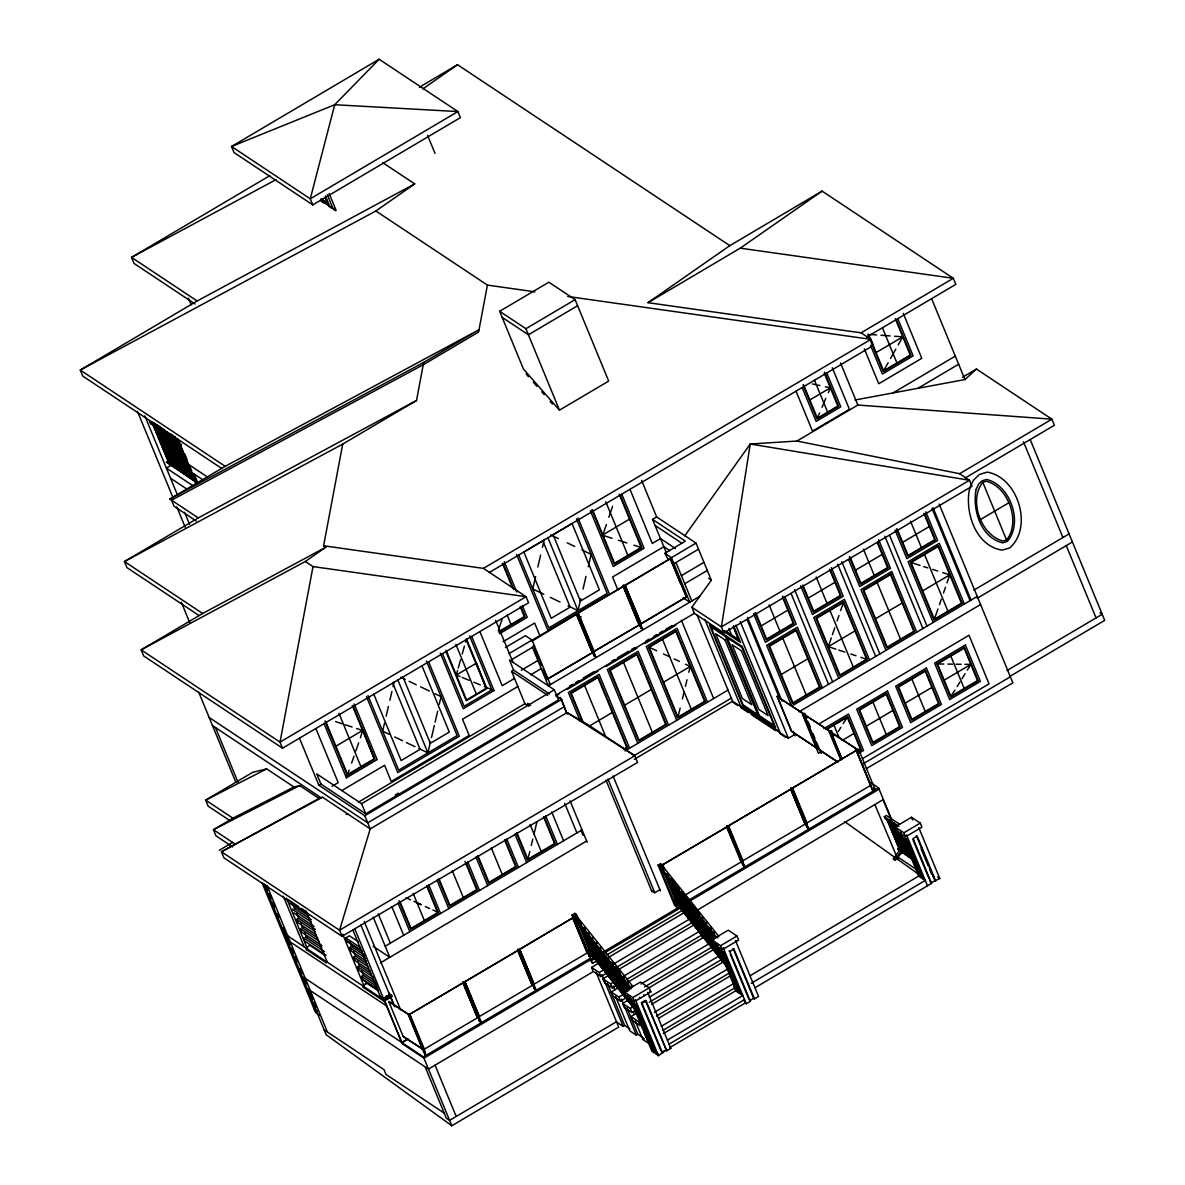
<?xml version="1.0" encoding="UTF-8"?>
<svg xmlns="http://www.w3.org/2000/svg" width="1185" height="1185" viewBox="0 0 1185 1185"><rect width="100%" height="100%" fill="white"/><g stroke="black" fill="none" stroke-linecap="round" stroke-linejoin="round"><path stroke-width="1.5" d="M282.534 748.194L143.652 655.927L141.148 649.854L305.345 561.483L313.003 566.578L280.03 742.121L282.534 748.194L528.569 602.795L526.066 596.707L483.406 568.385L323.623 545.767L342.717 444.094L416.527 400.471L423.667 362.432L479.021 329.726L225.194 466.312L169.825 499.033L198.265 517.919L416.527 400.471M221.788 468.475L82.787 376.119L80.284 370.046L375.867 210.989L487.405 285.096L478.592 332.037L423.238 364.758L171.558 500.188L174.062 506.262L196.325 521.044M425.667 1055.554L409.032 1013.812L425.608 1054.043M415.698 1031.394L409.388 1013.708M425.089 1052.784C425.341 1057.094 425.089 1048.384 423.001 1047.703M384.488 723.25L382.636 731.175L389.021 734.241M386.132 716.214L388.399 706.527M389.865 700.261L391.924 691.462M393.05 686.678L394.25 681.508M418.942 748.579L427.918 752.89L430.525 741.736M431.503 737.574L434.317 725.546M435.102 722.154L437.65 711.252M439.279 704.275L441.072 696.647L434.925 693.699M535.59 576.606L532.717 588.945L543.811 594.263M537.827 567.067L540.641 555.039M542.434 547.381L544.33 539.279M568.059 605.89L577.999 610.645L580.813 598.618M583.05 589.019L585.997 576.399M588.264 566.741L591.137 554.402L581.939 549.958M543.589 816.998L554.55 843.601L527.903 859.362L529.813 851.437M531.25 845.497L532.791 839.128M534.02 834.018L536.894 822.197M677.968 717.118L649.173 647.262L675.835 631.516L704.616 701.372L677.968 717.118L680.16 708.038M682.367 698.972L684.1 691.788M685.419 686.337L687.019 679.731M688.826 672.25L690.233 666.444L685.523 664.237M872.501 790.158L855.985 749.705L858.725 749.512L875.241 789.98M858.725 749.512L855.926 749.927M460.106 676.605L456.314 675.05L457.588 670.503M458.269 668.044L460.639 659.571M462.194 654.001L464.401 646.121M465.542 642.048L466.431 638.893L486.887 688.529L466.253 700.72L446.034 651.676M360.418 737.825L362.58 730.449L356.566 728.479M498.248 630.613L502.277 618.748M602.854 534.894L606.394 524.511M608.853 517.267L612.586 506.306M835.899 649.158L828.315 646.669L831.292 637.96M832.403 634.686L834.773 627.769M837.114 620.925L838.98 615.445M840.639 610.616L843.202 603.106M934.372 619.237L961.465 603.224L938.105 546.522L910.998 562.534L934.372 619.237L937.942 608.942M939.438 604.631L941.32 599.255M943.467 593.033L945.482 587.271M946.978 582.931L949.792 574.873L942.742 572.636M351.604 763.096L354.004 756.193M355.856 750.89L358.64 742.906M324.142 723.783L346.39 777.79L349.16 770.102M803.711 385.051L817.369 418.186L819.635 412.81M822.02 407.329L825.767 398.427M828.345 392.65L830.359 387.836L825.412 386.769M868.575 334.363L883.595 370.801L888.128 362.743M890.528 358.507L895.83 349.101M898.2 344.894L902.733 336.836L894.631 336.244M838.358 731.412L840.95 727.22M957.139 686.53L959.909 682.056M961.998 678.694L965.094 673.687M967.256 670.206L970.841 664.415L964.827 664.326M843.172 723.62L847.29 717.28L860.651 749.675L855.466 749.601M950.859 696.365L977.506 680.605L964.16 648.21L937.513 663.97L950.859 696.365L954.977 690.011M907.384 844.164L896.956 858.844L894.912 860.058L893.357 859.021L905.547 841.868M900.57 850.549L902.585 847.719M894.912 860.058L906.362 843.927M684.767 535.842L750.253 444.005L796.957 441.042L959.628 473.704L969.478 480.251L971.981 486.324L723.902 632.938L694.366 613.326L691.862 607.253L711.4 580.146L708.63 578.31M379.156 59.25L334.703 104.724L231.534 146.496L234.037 152.569L312.781 204.886L460.402 117.641L457.899 111.568L379.156 59.25L231.534 146.496L310.277 198.813L312.781 204.886M982.809 482.339C968.263 500.114 980.913 535.398 1002.954 541.027L1006.554 539.945C1021.115 522.17 1008.465 486.887 986.424 481.258L982.809 482.339L1006.554 539.945M854.844 400.026L964.96 379.555L976.44 369.053L1051.895 419.179L1054.398 425.252L965.316 477.896M287.807 935.913L325.519 961.168L326.512 960.457M388.724 992.852L392.309 996.348L384.118 1001.192L363.336 987.386L362.714 985.861L366.654 983.061L378.578 990.986M390.62 995.341L389.524 994.6L383.377 998.244L354.7 928.655M306.219 911.25L327.178 962.072L383.481 999.666L391.687 994.822M422.897 88.86L457.528 64.716L729.827 245.636L822.094 191.111L953.318 278.297L955.821 284.37L866.753 337.014M375.867 210.989L414.72 183.897L382.681 162.612M489.094 572.577L873.404 345.427L870.901 339.354L861.065 332.822L648.002 302.679L729.827 245.636M648.002 302.679L740.269 248.154L822.094 191.111M305.345 561.483L325.801 547.218L323.623 545.767M269.884 175.617L131.535 257.382L134.038 263.455L195.081 304.012M419.357 87.275L457.528 64.716M414.72 183.897L197.154 300.975L80.284 370.046L225.387 466.446M179.957 441.635L149.754 421.564L150.584 423.593L152.895 422.23M153.324 423.475L169.588 462.224L168.818 462.683L152.554 423.934L154.094 423.03L161.886 428.2L160.345 429.103L176.609 467.853L177.38 467.394L162.212 430.599M152.554 423.934L154.509 423.297M155.916 425.208L172.195 463.942L171.425 464.401L155.161 425.667L156.687 424.748M155.161 425.667L157.101 425.03M159.62 428.881L174.787 465.675L174.017 466.135L157.753 427.385L159.294 426.481M157.753 427.385L159.694 426.748M160.345 429.103L162.301 428.481L164.893 430.199L162.582 431.562M162.182 431.296L164.478 429.933M164.774 433.014L167.485 431.933L165.189 433.295M167.366 434.747L169.677 433.384L172.269 435.102L169.973 436.465M167.781 435.014L170.092 433.651M170.373 436.747L172.684 435.384L175.276 437.102L172.98 438.465M172.566 438.198L174.876 436.835M175.158 439.916L177.883 438.835L175.573 440.198M177.765 441.65L178.535 441.19L194.799 479.94L178.935 441.457L178.165 441.916L150.584 423.593M176.713 447.086L181.438 444.286M176.432 448.878L181.172 446.078M176.743 449.633L181.483 446.834M177.809 451.722L180.964 449.856M195.451 481.88L166.448 462.061L168.877 460.624L193.051 476.681M168.418 462.402L169.588 462.224M171.01 464.135L172.195 463.942M183.882 457.736L166.374 468.09L193.555 486.146M173.602 465.853L174.787 465.675M176.209 467.586L177.38 467.394M178.802 469.304L179.987 469.127L178.802 469.304L162.952 430.836L179.216 469.586M181.394 471.037L182.579 470.845L181.394 471.037L165.544 432.555L181.809 471.304M184.001 472.756L185.171 472.578L184.001 472.756L168.551 434.554M186.593 474.489L187.778 474.296L186.593 474.489L171.144 436.287M189.185 476.207L190.37 476.029L189.185 476.207L173.751 438.006M191.792 477.94L192.962 477.748L191.792 477.94L175.928 439.457L192.192 478.207M194.384 479.658L195.155 479.199L193.081 474.193M499.655 311.285L548.862 282.208L575.11 299.642L608.675 381.081L559.468 410.158L523.444 369.024L499.655 311.285L525.903 328.719L559.468 410.158M198.265 517.919L124.455 561.542L126.958 567.63L199.021 615.504M525.903 328.719L575.11 299.642M577.613 305.715L528.406 334.792L502.159 317.358M325.801 547.218L202.65 613.504L141.148 649.854L280.03 742.121L526.066 596.707L313.003 566.578M861.065 332.822L953.318 278.297L740.269 248.154M483.406 568.385L870.901 339.354L567.763 296.472M876.085 352.582L903.251 336.525M809.859 399.952L830.359 387.836M602.35 535.19L629.516 519.134M883.595 370.801L910.243 355.056L895.223 318.602M817.369 418.186L837.869 406.07L824.212 372.934M666.4 552.965L652.55 519.371L656.653 516.941L696.025 543.1L711.252 580.058M796.957 441.042L857.851 405.048L1051.895 419.179L959.628 473.704M893.031 392.931L955.303 356.122M499.166 631.427L524.333 616.555L520.215 606.557M619.207 494.13L641.203 547.485L614.541 563.245L592.544 509.876M498.915 632.212L525.059 616.763L520.852 606.572M499.537 633.723L527.221 617.37L522.348 605.55M917.901 388.31L958.65 364.225M503.018 641.737L534.657 623.043L540.005 636.004M335.918 746.194L363.084 730.138L374.267 758.8L347.605 774.546L325.653 721.295M456.314 675.05L476.429 663.156L486.161 688.322L466.564 699.92L446.064 650.18M962.59 377.23L976.44 369.053M505.462 647.499L525.444 635.678L532.006 640.048L550.373 684.589L549.277 683.864M668.458 560.09L664.859 553.291L685.36 541.16L652.55 519.371M576.428 613.134L578.324 613.978L595.522 656.697L593.952 655.646L576.428 613.134L577.999 614.171L595.522 656.697M623.295 585.434L625.176 586.294L642.389 628.998L640.818 627.961L623.295 585.434L624.865 586.471L642.389 628.998M508.943 653.676L532.006 640.048M664.859 553.291L671.421 557.646L696.025 543.1M530.999 640.833L576.547 614.171L592.411 652.639L547.055 679.449M594.263 651.543L578.206 612.941L623.206 586.338L639.263 624.954L594.055 651.409L639.263 624.954M625.058 585.242L670.414 558.446L686.471 597.047L641.129 623.858L625.058 585.242L641.129 623.858M576.547 614.171L531.754 641.337M623.414 586.471L578.206 612.941M625.265 585.375L670.621 558.579L686.471 597.047M318.987 798.423L221.432 851.763L223.935 857.836L342.05 936.313L637.545 762.444L634.79 755.749L587.76 724.509L567.052 712.585L370.224 828.908L322.498 797.209L318.987 798.423L299.672 785.596L293.939 786.973L232.912 818.213L213.433 829.722L215.937 835.795L232.704 846.934M578.073 618.792L581.228 616.926M511.416 659.764L534.509 646.121L533.413 645.395M698.528 549.173L673.924 563.719L670.073 558.209L680.501 583.524M299.538 738.344L318.869 785.24L320.913 784.026L365.75 813.814L558.476 699.905L554.313 689.788L509.461 660.001L513.638 670.117L549.514 693.951M527.577 705.475L524.94 703.727L511.594 671.332L513.638 670.117M521.341 670.266L537.886 660.489M681.405 575.673L703.949 562.342M219.24 850.312L232.571 842.431M332.037 786.262L338.184 782.633L315.965 728.716M346.39 777.79L377.141 759.615L354.197 703.92M471.749 636.538L494.012 690.544L463.261 708.719L440.302 653.039M514.512 678.427L502.203 685.685L479.984 631.783M530.702 674.813L541.219 668.592M684.737 583.761L707.297 570.444M341.887 790.528L384.592 765.288L391.257 781.478L469.171 735.441L462.491 719.236L517.845 686.515M546.848 679.316L592.411 652.639M640.922 623.71L686.263 596.914M593.952 655.646L595.848 656.505M640.818 627.961L642.714 628.805M699.624 596.366L548.314 685.804L532.465 647.321M358.507 802.097L524.94 703.727M320.913 784.026L316.75 773.909L361.588 803.697L554.313 689.788M569.585 686.13L572.651 684.308M575.732 682.486L578.813 680.679M583.42 677.953L594.189 671.584M611.608 661.289L614.689 659.467M617.755 657.645L628.524 651.291M631.605 649.469L634.671 647.647M645.958 640.996L649.024 639.174M653.646 636.449L656.712 634.627M659.793 632.805L662.874 630.998M665.94 629.176L672.088 625.547M555.839 695.21L694.366 613.326M555.854 696.128L558.935 694.306M567.126 689.463L597.892 671.288M606.083 666.444L636.834 648.269M645.04 643.411L675.791 625.236M395.242 795.017L398.412 793.135M318.869 785.24L364.802 815.754L561.616 699.431L567.2 714.155M564.549 706.512L367.72 822.834L209.152 717.488M590.1 725.62L612.319 712.481M624.614 705.223L651.276 689.463M663.57 682.19L690.233 666.444M761.185 625.902L787.847 610.157M808.274 598.069L834.936 582.324M855.496 570.163L882.158 554.417M902.659 542.3L929.307 526.54M316.514 934.995L298.339 922.922L296.887 919.382L298.679 918.331L315.328 929.396M980.854 519.311L1008.524 502.958M623.754 749.172L626.717 747.409L597.921 677.553L571.274 693.314L582.916 721.591M624.362 749.438L627.428 747.616L598.232 676.753L570.548 693.106L582.368 721.798M624.984 750.949L728.005 690.07M633.071 756.252L731.352 698.158M324.927 955.347L309.789 945.274L305.834 948.089L306.471 949.6L307.493 948.992L286.548 898.171M634.331 759.289L732.597 701.194L788.38 738.255L794.528 734.626M781.211 674.502L807.8 658.786M828.315 646.669L854.963 630.909M875.522 618.763L902.185 603.002M922.685 590.885L949.792 574.873M362.195 951.377L347.279 941.482L345.813 937.928L349.412 935.809L358.359 941.749M347.279 941.482L362.447 951.229M366.15 961.005L351.249 951.096L349.782 947.556L351.575 946.489L364.995 955.406M306.471 949.6L326.156 962.679L327.178 962.072M777.079 696.454L803.03 713.459L777.079 696.454L791.476 731.382L817.235 748.505L802.837 713.577M973.848 590.174L1069.077 533.902M370.12 970.619L355.204 960.709L353.752 957.169L355.544 956.102L367.469 964.027M866.65 659.26L839.987 675.02L816.628 618.318L843.276 602.572L866.65 659.26L860.873 657.334M385.214 946.208L582.042 829.885M977.24 596.425L791.684 706.082L766.651 645.336L797.342 627.206L822.375 687.937M977.195 598.277L1072.425 541.989M375.571 981.224L359.173 970.322L357.707 966.782L359.499 965.731L371.438 973.655M799.001 711.829L980.573 604.513M380.311 962.946L586.634 841.024M820.583 752.09L818.465 753.349L802.408 714.362L804.689 713.237L806.778 718.317M803.86 714.259L829.944 731.323L803.86 714.259L818.257 749.187L838.047 762.325M378.045 989.86L363.143 979.951L361.677 976.396L363.469 975.344L376.889 984.261M363.143 979.951L378.311 989.697M362.714 985.861L366.802 983.446M363.336 987.386L364.358 986.779L342.702 934.254M818.598 724.168L969.019 635.264L989.045 683.864L862.384 758.726M823.901 728.582L848.504 714.051L863.539 750.49L858.918 753.216M826.078 729.19L847.601 716.466L861.376 749.883L858.296 751.705M826.567 729.53L847.29 717.28M829.307 732.241L831.589 731.101L829.307 732.241L840.654 759.466M830.759 732.123L856.844 749.201L830.759 732.123L841.735 758.741M389.065 997.4L384.458 1000.125L402.5 1043.911L423.963 1058.175L590.352 959.835L591.433 960.561L683.315 906.258M403.137 1036.416L422.749 1049.199L403.137 1036.416L388.739 1001.488L408.351 1014.271L411.091 1020.922M842.12 740.477L853.97 733.485M866.279 726.212L892.927 710.452M905.221 703.179L931.884 687.433M944.178 680.16L970.841 664.415M593.241 955.347L590.426 957.021L588.915 956.014L572.014 915.013L574.829 913.354L576.34 914.346L578.458 919.471M678.694 904.851L676.131 906.362L674.62 905.355L658.045 865.124L660.608 863.598L662.104 864.606L664.178 869.627M572.014 915.013L573.525 916.02L576.34 914.346M388.739 1001.488L408.351 1014.271M480.029 1021.944L463.439 981.698L464.95 982.706L481.006 1021.677L479.184 1020.878L481.006 1021.677M534.82 989.564L518.23 949.318L519.741 950.326L535.798 989.297L533.976 988.483L535.798 989.297M726.775 826.063L728.597 826.878L744.343 866.042L742.847 865.05L726.775 826.063L728.271 827.071L744.343 866.042M790.765 788.247L792.587 789.062L808.333 828.226L806.837 827.219L790.765 788.247L792.276 789.24L808.333 828.226M658.045 865.124L659.541 866.116L662.104 864.606M409.832 1014.182L463.054 982.854L477.451 1017.782L424.349 1049.169L409.832 1014.182L463.054 982.854M517.845 950.474L464.875 981.654L479.377 1016.656L464.979 981.728L517.845 950.474L532.243 985.402L479.273 1016.582M662.711 864.724L726.716 827.026L662.711 864.724L664.874 869.775M743.025 860.828L728.523 825.826L790.706 789.21L805.104 824.138L742.921 860.754M792.632 788.069L856.518 750.312L792.543 787.995L807.029 822.997M463.128 981.891L464.95 982.706M517.919 949.511L519.741 950.326M661.852 864.754L663.481 868.59L662.711 869.035L664.089 869.197M1006.983 670.547L1102.213 614.274L1100.021 612.823M667.199 874.515L667.377 873.449L680.871 907.814L681.642 907.354L670.029 879.196M1009.472 676.635L1104.716 620.347L1030.328 439.872M862.591 764.132L1010.361 676.798M671.258 878.159L671.11 879.537L671.865 878.914M305.33 978.44L401.567 1042.37L408.129 1039.008L401.982 1042.652L423.445 1056.901L451.811 1125.75L618.718 1027.114L596.055 972.13M651.498 890.542L654.772 892.72L659.897 889.698M675.139 883.018L675.006 884.41L675.761 883.788M677.227 885.773L679.657 888.809L678.886 889.268L679.049 888.039M682.945 892.912L682.175 893.371L683.552 893.683M587.908 950.918L590.278 949.511L624.939 992.852M728.671 969.212L673.865 900.096L675.924 898.897L720.747 954.932M534.065 984.202L587.286 952.873L572.77 917.871L519.667 949.274L534.065 984.202L519.771 949.333L572.77 917.871L587.167 952.799M726.598 826.967L741.114 861.954L677.213 899.726M806.941 822.923L870.916 785.24L856.414 750.238M580.739 925.678L591.937 952.873L591.182 953.332L579.421 923.204M666.133 874.308L677.731 902.422L676.961 902.881L666.207 875.197M686.826 897.771L686.056 898.23L700.468 932.476L701.239 932.017L689.507 903.562M588.915 956.014L590.678 956.873M742.847 865.05L744.669 865.85M806.837 827.219L808.659 828.034M686.041 898.067L687.448 898.541M423.445 1056.901L589.819 958.576L592.589 963.346L603.669 956.799M686.471 901.459L681.701 904.274L684.471 909.043L683.375 908.317M689.64 899.578L878.589 787.906L891.92 820.213M590.915 959.302L682.797 904.999M583.153 929.292L595.063 958.191L585.405 933.173M683.804 904.599L686.989 902.718M690.159 900.837L879.122 789.166M680.871 907.814L669.421 878.426M690.707 902.481L689.951 903.103L691.329 903.414M606.838 954.917L681.301 910.924M586.353 932.462L598.958 963.064L589.997 939.735M674.62 885.728L685.567 912.287L684.797 912.746L673.317 883.299M605.624 973.744L600.884 976.544L593.226 971.463L591.552 967.419L686.515 911.295L694.158 916.375L695.832 920.434L608.794 971.878M697.995 914.998L709.074 941.882L708.304 942.327L693.847 907.962L694.617 907.503M694.454 908.732L695.225 908.273M592.263 972.233L428.452 1069.063L310.337 990.586M689.951 914.509L883.062 799.682M593.122 941.956L603.639 967.464L602.869 967.923L592.5 941.186M678.516 890.602L689.477 917.22L688.707 917.679L676.531 886.513M699.106 912.983L698.35 913.591L698.498 912.376M591.552 967.419L599.21 972.5L694.158 916.375M597.003 946.83L607.505 972.337L606.735 972.796L594.989 942.667M682.412 895.475L693.403 922.152L692.633 922.611L682.486 896.378M702.379 917.072L702.246 918.464L703.001 917.842M623.34 981.373L612.245 987.935L604.587 982.839L602.928 978.795L694.292 924.789M600.884 951.703L611.401 977.195L610.63 977.655L599.58 949.229M684.93 897.015L697.313 927.085L696.558 927.544L687.063 902.926M896.823 826.434L885.151 818.687L884.321 816.658L886.365 815.458L899.489 824.167M706.349 922.063L706.127 923.322L706.971 922.834L706.334 921.9M602.928 978.795L610.586 983.876L699.283 931.454M699.846 931.691L700.616 931.232L689.581 904.466M601.995 952.844L614.526 982.528L615.296 982.069L603.387 953.17M710.022 928.196L710.17 926.966L714.214 938.357M626.51 979.506L704.127 933.632L703.016 930.921M904.925 848.43L907.014 853.496L906.244 853.955L893.312 823.308L894.082 822.849M617.8 986.601L619.177 986.927L617.8 986.601L604.483 954.31M625.739 998.051L620.54 1001.132L612.882 996.037L611.223 991.993L617.933 988.023M621.073 986.172L625.784 983.387M628.909 981.535L704.127 937.083M714.673 932.432L713.918 933.054L714.051 931.677M911.517 817.28L895.119 826.967L903.859 832.788L905.533 836.832L921.93 827.145L920.271 823.086L911.517 817.28L912.628 819.976M611.86 964.59L623.073 991.801L622.303 992.245L611.949 965.523M611.223 991.993L618.866 997.074L623.621 994.274M641.026 983.98L712.244 941.897M626.347 995.889L626.198 997.118L615.133 968.693M903.859 832.788L920.271 823.086M644.64 986.883L715.488 945.008M635.071 1010.642L631.916 1012.508L624.258 1007.428L622.584 1003.384L627.887 1000.244M648.595 987.994L713.948 949.378M649.187 987.875L640.448 982.054L624.036 991.756L632.79 997.563L649.187 987.875L650.861 991.919L634.464 1001.621L625.71 995.8M736.966 935.987L728.227 930.181L711.815 939.868L720.569 945.689L736.966 935.987L738.64 940.046L722.243 949.733L713.489 943.927M628.761 996.422L630.864 1001.532L630.094 1001.977L628.139 995.652M702.32 919.382L716.14 952.192L716.91 951.748L705.09 923.071M912.672 859.762L897.667 849.067L899.726 847.853L911.383 855.6M633.368 1006.065L634.745 1006.391L633.368 1006.065L629.857 997.577M622.584 1003.384L630.242 1008.465L633.412 1006.583M649.247 997.222L718.954 956.028M899.267 849.319L900.452 849.141L899.267 849.319L886.75 818.953L899.682 849.586M641.203 1002.777L645.307 1000.362L666.696 1050.814L670.799 1048.384L647.721 992.408M719.443 956.354L720.895 956.636L719.443 956.354L706.216 924.241M728.982 950.903L729.797 951.451L733.9 949.022L754.475 998.925L758.563 996.511L735.5 940.52L736.596 941.26M901.459 850.771L902.629 850.593L901.459 850.771L888.943 820.405M616.496 1021.737L449.604 1120.373L446.315 1118.196L425.163 1066.87M649.336 1002.214L722.198 959.154M899.282 854.592L902.022 852.978M903.637 852.222L904.822 852.045L903.637 852.222L891.535 822.123M893.357 859.021L895.416 857.822L844.683 821.635M905.829 853.674L907.014 853.496M630.879 1016.582L638.537 1021.663L640.196 1025.706L632.553 1020.626L630.879 1016.582L637.604 1012.597M651.706 1004.273L722.243 962.576L720.643 958.695M908.021 855.126L909.191 854.948L908.021 855.126L898.274 831.514M616.63 1022.048L623.192 1026.403L624.717 1025.499L629.976 1028.98M910.198 856.577L911.383 856.399L910.198 856.577L900.467 832.966M654.357 1012.316L728.745 968.352M656.431 1016.123L728.864 973.315M642.24 1027.958L641.692 1025.069M658.697 1018.241L730.419 975.847M615.637 996.541L629.753 1030.772L636.315 1035.127L637.841 1034.224L643.1 1037.704M643.914 1032.002L648.802 1042.326M661.245 1026.343L733.574 983.594L736.848 991.519M750.09 975.729L918.701 876.071L925.263 880.425L751.231 983.283M635.293 1021.085L642.877 1039.482L644.403 1038.578M662.919 1030.387L735.248 987.638L734.152 986.912L735.752 990.793L742.862 995.519L667.392 1040.119M663.422 1033.542L735.752 990.793M929.647 880.144L930.758 882.84L939.779 878.544L918.79 827.619M755.023 987.727L931.573 883.388L913.102 838.55L917.19 836.121L935.676 880.959M630.257 998.703L651.928 1051.302L654.12 1052.754L655.66 1051.836L635.767 1003.591M669.051 1044.178L744.535 999.562M654.12 1052.754L633.545 1002.851L635.738 1004.302L656.297 1054.206L657.838 1053.287M662.015 1052.206L666.622 1049.48M729.797 951.451L750.372 1001.355L746.269 1003.769L745.172 1003.043L669.703 1047.659L670.799 1048.384M665.866 1050.265L658.49 1055.657L656.297 1054.206M754.475 998.925L753.645 998.377L749.542 1000.807L750.372 1001.355M866.398 768.591L1012.864 682.871L939.187 504.114M322.498 797.209L221.432 851.763L339.547 930.24L342.05 936.313M276.046 179.616L131.535 257.382L197.154 300.975M169.825 499.033L423.667 362.432M342.717 444.094L124.455 561.542L202.65 613.504M293.939 786.973L266.714 768.887L205.686 800.112L208.19 806.2L229.372 820.272M299.672 785.596L213.433 829.722L234.763 843.883M266.714 768.887L252.849 772.25L205.686 800.112L232.912 818.213M346.257 814.465L347.872 814.065M937.513 663.97L943.778 664.044M947.896 664.104L952.547 664.163M956.028 664.207L961.213 664.281M870.19 334.481L876.678 334.94M880.944 335.251L890.128 335.918M487.405 285.096L534.894 291.821M812.377 383.925L819.931 385.569M603.076 535.427L612.067 538.271M618.318 540.241L626.88 542.952M633.886 545.174L641.203 547.485M910.998 562.534L920.004 565.408M923.767 566.608L927.796 567.882M932.713 569.437L937.75 571.037M838.743 650.091L844.787 652.061M850.756 654.016L856.014 655.749M335.577 721.606L342.361 723.828M345.072 724.716L352.093 727.012M462.15 677.45L469.201 680.338M473.793 682.234L480.355 684.93M484.28 686.545L494.012 690.544M406.011 897.771L410.484 899.8M417.031 902.777L421.312 904.733L413.98 901.341M425.252 906.525L429.666 908.525M432.866 909.976L437.428 912.065M649.173 647.262L656.668 650.758M663.437 653.927L669.703 656.86M674.117 658.919L679.464 661.408M550.61 534.924L558.431 538.612M550.314 597.388L560.016 602.024M400.56 677.227L405.24 679.464M409.092 681.316L416.187 684.708M420.542 686.796L429.311 691.003M394.694 736.951L402.485 740.699M406.411 742.58L414.928 746.654M567.215 542.834L574.755 546.492M567.052 712.585L634.79 755.749L339.547 930.24L370.224 828.908L364.802 815.754M322.039 199.317L327.504 202.946L325.416 197.88M320.809 198.873L327.993 203.642L325.297 197.095M320.691 199.88L329.43 205.701L325.431 195.984M320.617 200.102L336.125 210.412L329.149 193.481M321.031 201.094L324.083 203.139M328.675 206.19L331.741 208.219M335.444 210.678L333.266 209.241L327.282 194.695M655.053 525.444L681.908 543.278M675.391 548.507L660.489 538.612L652.283 543.456L630.064 489.538M669.792 550.669L663.822 546.7L612.571 576.991L617.903 589.952M683.227 597.832L689.788 602.187L671.421 557.646M691.862 607.253L721.398 626.865L723.902 632.938M725.872 631.294L738.655 639.796L733.234 626.643M724.376 630.672L739.144 640.492L733.515 626.821M722.687 630.657L740.595 642.551L733.633 625.68M871.005 782.855L878.589 787.906M817.428 748.387L791.669 731.264L777.286 696.336M836.728 761.2L818.465 749.068L804.067 714.14M737.648 705.475L733.115 702.468L697.15 615.178M740.655 707.475L748.194 712.481M751.216 714.481L775.331 730.508M779.849 733.515L785.877 737.514M874.856 804.526L896.556 856.207M884.321 816.658L898.897 826.345M893.312 823.308L906.244 853.955M896.778 831.026L905.533 836.832M921.367 847.705L922.197 848.253M897.667 849.067L913.709 859.717M937.587 877.093L939.779 878.544M933.188 876.367L934.002 876.915M898.097 857.244L916.983 869.79M930.758 882.84L931.573 883.388M164.123 430.659L179.572 468.86M166.315 432.11L182.579 470.845M171.514 435.562L187.778 474.296M174.521 437.561L189.956 475.748M176.698 439.013L192.962 477.748M557.024 696.38L561.616 699.431M177.261 447.263L176.491 447.723M511.594 671.332L547.796 695.388M187.66 463.839L207.582 477.081M728.523 825.826L790.706 789.21L805 824.064M190.992 471.941L203.45 480.221M188.83 474.43L193.362 477.436M166.448 462.061L196.651 482.132M530.628 705.312L527.651 703.327L528.895 706.364M170.551 478.207L187.156 489.242M733.9 949.022L733.085 948.474L753.645 998.377M697.861 926.522L702.453 929.573M706.171 935.869L712.289 939.942M724.287 948.518L723.191 947.793L746.269 1003.769M717.532 951.111L720.584 953.14M649.765 991.193L650.861 991.919M643.618 994.822L644.714 995.548M592.589 963.346L589.819 958.576M639.515 997.252L640.611 997.977M212.485 725.59L321.046 797.712M622.599 999.918L621.503 999.192L636.315 1035.127M642.877 1039.482L649.439 1043.852M532.243 985.402L517.741 950.4M373.142 946.282L389.806 957.347L373.231 917.146M477.451 1017.782L462.95 982.78M288.399 899.785L298.516 906.51M301.405 908.421L305.745 911.309M345.813 937.928L360.729 947.837M289.866 903.326L308.648 915.812M294.161 908.347L311.374 919.767M292.369 909.399L311.151 921.886M349.782 947.556L366.195 958.443M293.836 912.954L314.055 926.389M296.887 919.382L315.047 931.454M353.752 957.169L368.668 967.078M302.086 927.574L317.787 938.002M319.091 941.127L300.294 928.64L301.271 931.01M357.707 966.782L374.119 977.684M301.76 932.18L321.994 945.63M305.508 936.831L321.742 947.615M324.497 951.703L303.715 937.898L304.693 940.253M361.677 976.396L378.074 987.298M391.287 996.94L390.606 996.496L394.812 1006.702M305.182 941.438L325.949 955.243M386.34 996.141L387.436 996.866M380.104 996.067L384.473 998.97M385.14 1000.584L384.044 999.859L401.567 1042.37M290.31 941.986L386.547 1005.932M314.099 1009.013L317.373 1011.205M324.142 1029.854L383.984 1069.611L385.954 1074.395L444.227 1113.1M896.956 858.844L918.879 874.412M319.891 1015.56L315.506 1012.434L262.152 883.003M451.811 1125.75L326.156 1034.727L263.781 883.403M526.14 374.001L528.54 376.741M533.339 382.222L536.938 386.34M541.738 391.82L544.152 394.561M550.151 401.419L552.551 404.174M718.836 936.431L662.222 865.642L660.163 866.857L716.777 937.646M663.481 868.59L664.089 869.36M671.258 878.322L671.88 879.077M672.606 879.996L674.917 882.884M675.154 883.18L675.776 883.951M681.864 891.55L700.35 914.672M702.394 917.234L703.016 918.005M714.066 931.84L714.688 932.595M717.192 937.157L717.799 937.928M715.621 937.542L661.319 869.657L659.808 865.968M683.227 908.614L687.759 914.287M691.166 918.538L695.713 924.211M717.266 951.17L719.532 954.014M673.865 900.096L726.731 966.19M632.805 986.335L576.177 915.501L574.133 916.716L630.761 987.549M578.399 920.212L580.709 923.085M616.333 967.627L618.629 970.5M574.606 917.901L631.235 988.675M575.184 919.664L630.168 988.72M593.078 953.614L595.388 956.502M597.699 959.391L605.787 969.508M608.098 972.396L615.03 981.062M635.59 1009.946L588.219 950.726L637.249 1012.612M677.109 901.652L677.731 902.422M681.034 906.584L681.642 907.354M684.945 911.517L685.567 912.287M688.87 916.449L689.477 917.22M692.781 921.367L693.403 922.152M696.706 926.3L697.313 927.085M700.616 931.232L701.239 932.017M709.074 941.882L696.691 912.539M716.91 951.748L703.786 920.612M708.304 942.327L694.529 909.636M622.451 991.015L623.073 991.801M630.242 1000.747L630.864 1001.532M591.33 952.103L591.937 952.873M595.211 956.962L595.833 957.747L584.62 930.536M599.106 961.82L599.728 962.605L587.819 933.706M603.017 966.679L603.639 967.464M606.898 971.552L607.505 972.337M610.779 976.425L611.401 977.195M615.296 982.069L604.868 957.495M1023.47 441.798L1062.93 537.531M1066.263 545.633L1096.066 617.903M931.691 298.842L964.96 379.555M903.281 313.403L921.782 358.3L878.737 383.747L864.339 348.834M897.83 318.75L913.131 355.87L882.381 374.045L870.56 345.353M896.23 319.506L910.969 355.263L883.284 371.616L867.85 334.155M882.529 328.008L896.926 362.936M933.039 507.743L971.078 600.054M932.003 508.35L970.056 600.662M964.353 604.024L939.32 543.293L908.11 561.734L933.158 622.466M925.796 511.831L937.616 540.508L906.866 558.698L895.045 530.006M924.892 514.275L935.454 539.901L907.769 556.269L896.512 528.925M923.885 513.386L934.728 539.708L908.08 555.454L897.238 529.132M924.552 554.536L947.926 611.223M910.554 521.252L921.412 547.574M840.535 363.025L857.851 405.048M832.285 367.75L849.408 409.314L812.51 431.133L796.053 391.213M950.829 656.09L964.19 688.485M826.849 373.127L840.758 406.87L816.154 421.416L802.245 387.673M824.567 372.209L838.595 406.262L817.072 418.986L803.03 384.932M889.654 535.501L926.996 626.11M884.854 536.227L922.908 628.524M814.48 380.237L827.619 412.128M878.633 539.708L890.468 568.385L859.703 586.56L848.578 559.572M916.746 632.168L891.712 571.422L860.962 589.597L885.995 650.343M877.729 542.152L888.306 567.778L860.621 584.131L849.349 556.802M877.404 542.893L887.58 567.571L860.917 583.331L850.075 557.009M863.406 549.129L874.249 575.451M876.959 582.028L900.541 639.233M911.872 679.109L925.233 711.504M841.794 561.66L879.848 653.972M837.632 564.134L875.685 656.446M831.426 567.615L843.246 596.292L812.495 614.467L800.66 585.79M869.538 660.075L844.49 599.329L813.74 617.504L838.773 678.25M830.522 570.059L841.083 595.685L813.399 612.038L802.837 586.412M829.515 569.155L840.358 595.477L813.71 611.238L802.852 584.916M872.93 702.127L886.276 734.537M816.184 577.036L827.026 603.358M829.959 610.438L853.319 667.14M916.375 835.573L934.861 880.425M921.115 848.756L928.062 865.613M929.455 868.99L931.543 874.041M912.968 839.706L929.084 878.796M906.495 834.892L927.47 885.817M906.836 838.802L922.419 876.619L920.878 877.522L904.614 838.062L906.806 839.513L923.071 878.974M908.91 849.601L910.998 854.666M908.88 851.067L910.969 856.133M900.63 832.226L918.701 876.071M900.881 833.233L910.613 856.859M900.156 833.011L909.191 854.948M900.437 834.433L903.222 841.172M905.31 846.238L908.791 854.681M898.689 831.781L908.421 855.407M895.179 824.804L903.533 845.053M896.867 829.604L903.814 846.475M893.001 823.353L904.822 852.045M883.743 801.371L891.372 819.857M893.283 824.775L902.318 846.712M892.231 823.812L904.051 852.504M890.113 820.213L901.933 848.904M891.787 825.012L901.533 848.623M794.572 589.582L832.625 681.879M889.342 820.672L901.163 849.349M888.631 820.45L900.452 849.141M888.217 820.183L900.141 848.86M855.985 749.705L872.56 789.951M791.18 593.715L828.522 684.308M897.386 858.236L897.919 859.525M785.018 597.121L796.157 624.125L765.392 642.3L753.571 613.623M782.722 596.188L793.994 623.517L766.31 639.87L755.038 612.541M782.411 596.988L793.269 623.31L766.606 639.07L755.763 612.749M833.973 725.161L839.306 738.122M831.411 730.982L833.677 736.181M830.966 732.004L841.928 758.622M829.737 731.441L841.394 759.718M769.095 604.868L779.937 631.19M782.826 638.3L806.2 694.988M808.007 721.591L810.273 726.79M812.895 733.456L814.999 738.536M816.391 741.928L821.279 753.467M747.483 617.415L782.011 701.164M747.172 619.725L779.582 698.35M793.195 731.382L795.046 735.885M740.255 621.518L788.38 738.255M735.826 625.206L779.76 731.797L740.388 705.638L704.823 619.355M728.834 628.494L731.545 635.071M791.091 788.055L807.148 827.041M725.857 635.693L759.229 716.688M675.983 562.505L691.833 600.973M641.603 480.414L656.653 516.941M681.39 620.259L713.651 698.543M621.829 494.308L644.077 548.299L613.326 566.474L590.382 510.794M707.504 702.187L677.05 628.272L646.299 646.447L676.753 720.361M620.229 495.078L641.914 547.692L614.245 564.045L591.848 509.743M605.802 501.818L627.872 555.365M662.504 639.396L691.299 709.252M727.101 825.886L735.47 846.223M736.877 849.601L743.158 864.857M623.606 585.242L630.627 602.247M632.02 605.654L633.427 609.06M634.834 612.452L641.129 627.769M623.206 586.338L639.056 624.806M427.578 135.371L435.014 153.383M668.547 725.205L638.093 651.306L607.342 669.481L637.797 743.38M578.073 518.067L609.371 593.996L547.87 630.346L516.571 554.417M576.473 518.823L607.209 593.389L548.774 627.917L518.749 555.054M623.547 662.415L652.342 732.271M730.345 954.236L748.861 999.148M744.017 1000.244L745.172 1003.043M723.546 951.718L740.033 991.697L738.492 992.615L721.324 950.962L723.517 952.414L740.669 994.067M720.569 945.689L722.243 949.733M713.992 933.987L715.399 937.379M712.881 932.817L714.985 937.898M719.162 948.059L721.961 954.829M712.274 932.047L714.362 937.128M717.858 945.586L724.139 960.828M718.006 946.756L736.3 991.164M716.999 945.126L723.976 962.057L716.392 944.356M710.807 930.803L714.288 939.275M709.06 927.899L713.933 939.735M715.325 943.112L720.895 956.636M547.959 537.783L577.999 610.645M709.83 930.506L712.615 937.276M716.096 945.719L719.576 954.162M707.519 926.7L713.103 940.223M714.496 943.601L720.065 957.124M576.754 612.941L579.554 619.74M580.961 623.147L587.967 640.152M589.375 643.559L590.767 646.951M592.174 650.358L594.277 655.468M702.942 920.153L716.14 952.192M576.34 614.037L592.204 652.505M700.513 916.509L713 946.815M701.964 920.789L712.378 946.03M699.046 915.279L712.229 947.259M699.12 916.198L711.607 946.489M629.605 748.224L599.136 674.324L568.385 692.499L580.146 721.058M694.099 910.124L705.164 936.95L694.173 911.028M691.951 907.221L704.394 937.394L690.648 904.777M687.359 900.674L700.468 932.476M700.987 934.121L702.587 938.002M683.478 895.801L696.558 927.544M683.552 896.704L695.936 926.759M679.583 890.942L692.633 922.611M678.961 890.172L692.01 921.826M675.687 886.069L688.707 917.679M675.065 885.299L688.1 916.894M671.791 881.196L684.797 912.746M671.184 880.425L684.175 911.961M667.288 875.567L680.264 907.029M675.924 898.897L676.413 900.096M664.696 873.108L676.961 902.881M664.074 872.353L676.339 902.096M659.541 866.116L676.65 907.621M584.59 685.434L605.846 736.996M613.03 775.982L660.415 890.957M607.905 779.004L654.772 892.72M606.024 780.219L652.017 891.816M504.262 561.69L516.779 592.056M560.179 697.343L566.415 712.466M503.373 564.149L513.86 589.597M502.336 563.201L512.646 588.204M534.791 648.728L541.693 665.466M543.071 668.799L546.522 677.168M536.02 652.683L538.094 657.705M544.3 672.754L546.374 677.776M507.106 614.985L511.002 624.436M495.671 620.333L512.927 662.208M570.059 800.823L587.153 842.283M580.931 830.107L583.035 835.188M564.771 803.43L576.917 832.907M666.696 1050.814L646.121 1000.91L642.018 1003.325L662.593 1053.228M641.885 1004.45L661.082 1051.021M635.412 999.681L658.49 1055.657M627.843 983.506L629.931 988.601M627.428 984.054L629.531 989.164M632.79 997.563L634.464 1001.621M625.265 981.106L628.761 989.608M624.643 980.336L628.85 990.542M622.836 977.492L627.739 989.386M625.028 983.52L627.132 988.616M621.37 976.247L627.68 991.549M630.479 998.348L633.975 1006.85M620.747 975.477L627.058 990.779M620.347 976.025L626.658 991.327M618.333 971.863L626.035 990.556M617.474 971.374L625.887 991.786M627.28 995.178L630.094 1001.977M551.736 812.021L563.586 840.787M616.867 970.619L625.265 991.001M627.369 996.111L629.472 1001.206M633.397 1011.871L634.464 1014.449M615.756 969.463L624.865 991.564M612.882 964.812L626.198 997.118M612.971 965.745L625.576 996.333M630.242 1008.465L631.916 1012.508M608.986 959.954L622.303 992.245M609.075 960.887L621.681 991.475M607.979 959.731L619.177 986.927M606.661 957.258L608.764 962.353M610.157 965.76L617.859 984.454M626.983 1007.857L637.841 1034.224M606.498 958.487L618.422 987.386M545.663 815.872L557.439 844.416M601.906 951.925L614.526 982.528M618.866 997.074L620.54 1001.132M469.586 635.915L491.849 689.922L464.165 706.29L442.479 653.676M544.137 816.821L555.276 843.809L527.592 860.177L516.467 833.173M598.025 947.052L610.63 977.655M597.403 946.282L610.008 976.87M613.208 985.994L614.808 989.875M594.129 942.194L606.735 972.796M593.507 941.423L606.127 972.011M610.586 983.876L612.245 987.935M590.249 937.32L602.869 967.923M588.93 934.846L602.247 967.138M466.164 639.811L486.161 688.322M607.342 983.313L624.717 1025.499M585.034 929.988L598.336 962.279M601.832 974.603L623.192 1026.403M581.835 926.818L594.455 957.421M581.968 928.018L591.122 950.222M577.199 917.975L576.043 915.176L573.984 916.39L575.54 920.404M574.829 913.354L576.947 918.479M579.258 924.433L591.182 953.332M599.21 972.5L600.884 976.544M577.954 921.96L590.56 952.547M573.525 916.02L590.426 957.021M455.869 644.388L476.37 694.114M530.095 824.493L541.219 851.482M516.927 832.744L527.903 859.362M514.912 834.047L526.688 862.591M506.706 838.891L518.482 867.45M505.195 839.839L516.319 866.842L488.635 883.195L477.511 856.192M504.632 840.017L515.593 866.635L488.946 882.381L477.97 855.777M428.703 661.985L459.306 736.226L397.79 772.59L366.491 696.661M426.407 661.052L457.143 735.618L398.708 770.161L367.972 695.595M421.964 665.763L449.293 732.078L430.333 743.276L403.004 676.976M491.301 847.897L502.262 874.515M519.415 950.518L535.487 989.49M518.23 949.318L534.302 988.305M475.955 857.066L487.731 885.625M397.879 680.027L427.918 752.89M467.764 861.91L479.525 890.468M392.753 683.034L420.083 749.335L401.123 760.548L373.793 694.232M466.238 862.858L477.362 889.861L449.678 906.214L438.554 879.226M464.994 861.376L476.637 889.654L449.989 905.414L439.013 878.796M452.344 870.916L463.32 897.534M436.998 880.085L448.774 908.643M188.43 298.072L191.2 304.812M428.807 884.943L440.568 913.487M353.293 706.378L374.978 758.992L347.309 775.36L324.957 721.117M427.281 885.891L438.406 912.88L410.736 929.233L398.901 900.556M352.271 705.43L374.267 758.8M426.659 885.921L437.68 912.672L411.032 928.433L400.071 901.815M464.624 982.898L480.695 1021.87M463.439 981.698L479.51 1020.685M338.94 713.311L360.936 766.665M413.165 893.416L424.363 920.552M361.588 803.697L365.75 813.814M398.056 903.118L409.817 931.662M391.805 906.54L403.67 935.306M378.193 913.709L390.339 943.186M194.281 474.118L197.806 482.68M184.816 454.122L186.889 459.128M189.644 465.824L191.703 470.845M177.246 438.568L196.162 484.458M435.043 1065.152L456.195 1116.477M177.394 440.687L192.562 477.481M175.202 439.235L190.37 476.029M173.602 437.546L189.6 476.488M172.195 437.235L187.363 474.03M171.01 436.006L187.008 474.755M409.032 1013.812L416.705 1032.446M170.003 435.784L185.171 472.578M412.469 1024.24L425.296 1055.657M169.603 435.502L184.771 472.297M408.144 1014.39L422.541 1049.317M169.248 436.228L184.401 473.037M166.996 433.784L182.164 470.578M164.819 432.332L179.987 469.127M161.812 430.333L176.98 467.127M364.239 921.53L400.619 1009.783M160.76 429.385L176.609 467.853M159.901 430.274L174.373 465.409M158.168 427.652L174.017 466.135M156.613 426.881L171.781 463.676M155.561 425.933L171.425 464.401M360.847 925.026L389.524 994.6M390.191 996.215L394.398 1006.421M154.702 426.822L169.188 461.957M152.969 424.2L168.818 462.683M144.837 415.831L177.587 495.271M184.623 512.335L189.541 524.288M383.481 999.666L384.118 1001.192M352.819 929.869L380.77 997.681M137.401 411.254L173.262 498.278M176.787 506.81L185.215 527.281M349.694 941.927L351.575 946.489M353.663 951.555L355.544 956.102M357.633 961.168L359.499 965.731M361.588 970.782L363.469 975.344M181.349 602.232L189.689 622.451M325.519 961.168L326.156 962.679M292.828 904.155L294.709 908.702M296.798 913.768L298.679 918.331M300.768 923.382L302.634 927.944M304.723 933.01L306.604 937.557M215.492 727.59L238.007 782.189M283.348 896.201L304.204 946.815M198.739 692.218L235.696 781.893M266.936 885.299L327.415 1032.031M265.425 885.18L267.543 890.29M268.936 893.697L271.054 898.808M272.446 902.215L274.565 907.325M277.364 914.139L278.771 917.546M282.978 927.751L289.999 944.786M291.406 948.193L293.51 953.303M294.917 956.71L297.02 961.82M299.82 968.619L301.938 973.729M303.33 977.136L306.145 983.95M308.248 989.06L312.455 999.281M313.862 1002.688L315.965 1007.798M575.14 919.175L575.199 919.99M750.253 444.005L721.398 626.865L969.478 480.251L750.253 444.005M969.745 488.013C964.353 511.683 975.433 546.004 1002.199 550.151L1009.827 547.87C1033.424 526.866 1017.885 477.259 987.179 472.119L979.551 474.415L973.389 480.281L969.745 488.013M976.159 489.375C972.07 509.343 980.869 538.005 1002.791 542.834L1007.206 541.515C1023.647 523.118 1010.272 484.961 986.572 479.451L982.172 480.769L978.617 484.161L976.159 489.375M334.703 104.724L310.277 198.813L457.899 111.568L334.703 104.724M872.042 788.692L874.782 788.499L872.042 788.692M542.819 540.79L523.859 552.003L551.188 618.303L570.148 607.105L542.819 540.79M572.044 523.518L553.069 534.731L580.413 601.047L599.373 589.834L572.044 523.518M637.174 653.735L609.505 670.088L638.715 740.951L666.385 724.598L637.174 653.735M676.131 630.701L648.462 647.069L677.672 717.932L705.342 701.579L676.131 630.701M636.878 654.535L610.216 670.295L639.011 740.151L665.674 724.39L636.878 654.535M796.424 629.635L768.813 645.943L792.602 703.653L820.213 687.33L796.424 629.635M843.587 601.758L815.902 618.111L839.691 675.82L867.361 659.467L843.587 601.758M890.809 573.851L863.124 590.204L886.913 647.914L914.583 631.561L890.809 573.851M938.401 545.722L910.273 562.342L934.061 620.051L962.19 603.417L938.401 545.722M796.127 630.435L769.539 646.151L792.898 702.838L819.487 687.137L796.127 630.435M890.498 574.666L863.85 590.411L887.21 647.099L913.872 631.353L890.498 574.666M887.461 691.018L856.711 709.193L871.73 745.646L902.481 727.471L887.461 691.018M926.418 667.999L895.667 686.174L910.687 722.628L941.438 704.438L926.418 667.999M965.375 644.981L934.624 663.156L949.644 699.594L980.395 681.419L965.375 644.981M886.558 693.447L858.873 709.8L872.649 743.217L900.319 726.864L886.558 693.447M925.515 670.429L897.83 686.782L911.606 720.199L939.275 703.831L925.515 670.429M964.457 647.41L936.787 663.763L950.548 697.165L978.232 680.812L964.457 647.41M886.247 694.262L859.599 710.008L872.945 742.402L899.608 726.657L886.247 694.262M925.204 671.228L898.556 686.989L911.902 719.384L938.564 703.638L925.204 671.228M577.317 918.108L577.154 919.323L577.317 918.108M581.213 922.967L581.05 924.196L581.213 922.967M585.094 927.84L584.946 929.055L585.094 927.84M589.004 932.699L588.856 933.913L589.004 932.699M592.885 937.572L592.722 938.787L592.885 937.572M596.766 942.43L596.618 943.66L596.766 942.43M600.662 947.304L600.514 948.518L600.662 947.304M604.557 952.162L604.394 953.392L604.557 952.162M608.453 957.021L608.29 958.25L608.453 957.021M612.334 961.894L612.186 963.109L612.334 961.894M616.23 966.753L616.082 967.982L616.23 966.753M620.125 971.626L619.962 972.841L620.125 971.626M624.006 976.484L623.858 977.714L624.006 976.484M627.902 981.358L627.754 982.572L627.902 981.358M631.798 986.216L631.635 987.446L631.798 986.216M742.254 646.595L709.445 624.806L742.832 705.786L775.642 727.59L742.254 646.595M725.664 636.671L710.896 626.865L743.025 704.823L757.793 714.629L725.664 636.671M742.062 647.573L727.294 637.767L759.422 715.71L774.19 725.531L742.062 647.573M725.013 639.915L715.71 633.738L742.417 698.543L751.72 704.719L725.013 639.915M741.41 650.817L732.123 644.64L758.83 709.43L768.117 715.607L741.41 650.817"/></g></svg>
